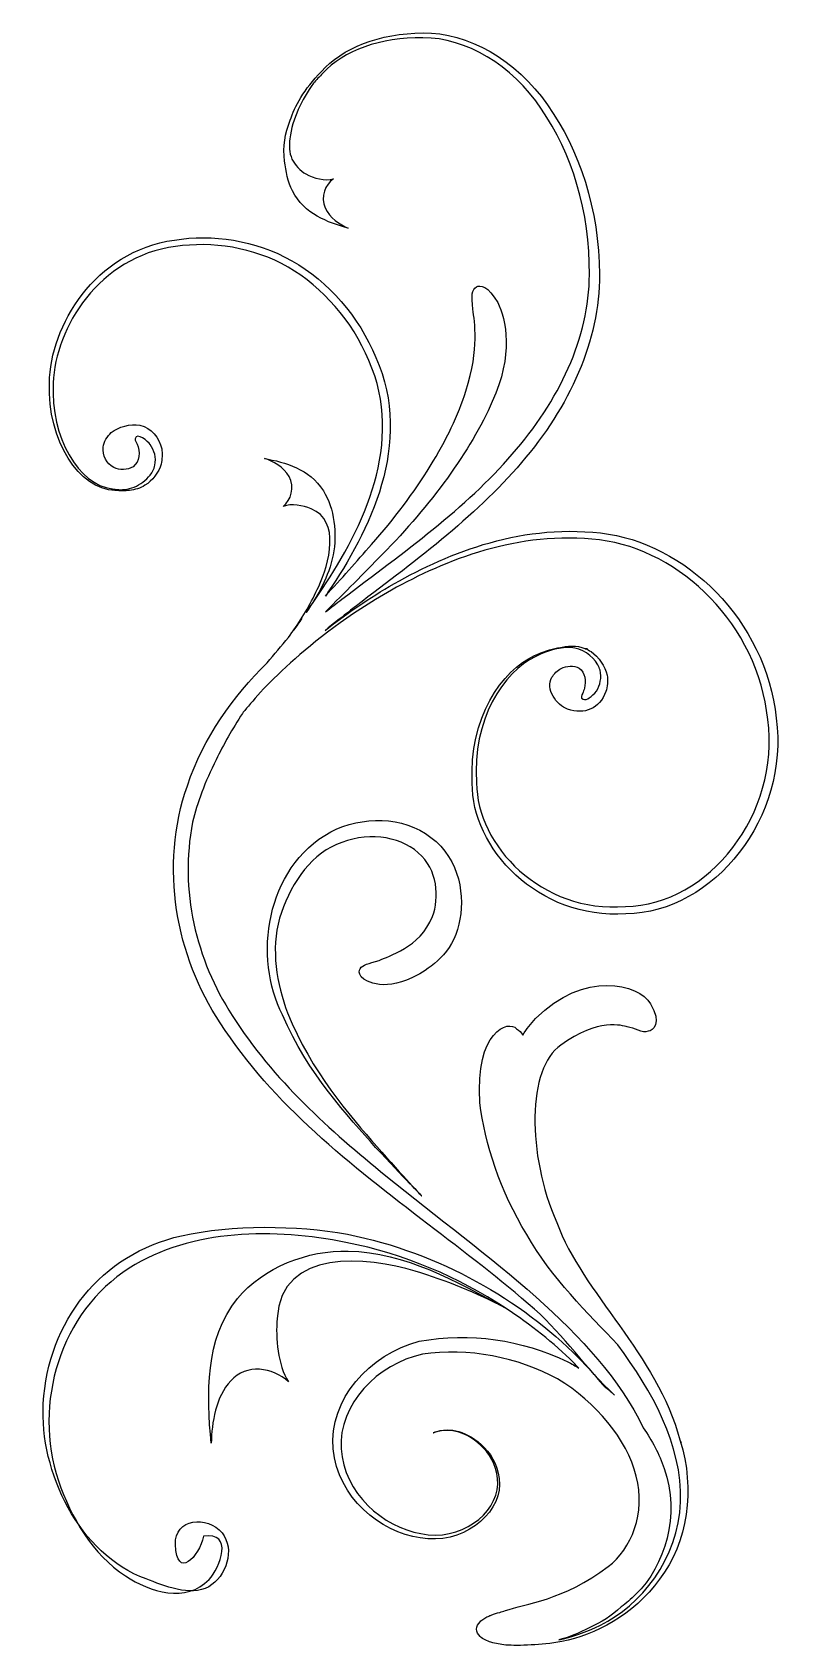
# Model space of a CAD drawing. Header units: centimetres. Extents: x -5.2 to 5.2, y -11.1 to 11.1.
import ezdxf

# ---------------------------------------------------------------- set-up
doc = ezdxf.new("R2010")
doc.units = ezdxf.units.CM
doc.header["$MEASUREMENT"] = 0
doc.layers.add('Camada 1', color=7, linetype='Continuous')

msp = doc.modelspace()

# ---------------------------------------------------------------- linework, layer by layer
at = {"layer": 'Camada 1'}
for points, knots in [([(3.70466, -8.26198), (3.7113, -8.27619), (3.71604, -8.28468), (3.71604, -8.28468), (3.71604, -8.28468), (3.71604, -8.28468), (3.71032, -8.27238), (3.70183, -8.24965), (3.70183, -8.24965), (3.37989, -7.06413), (2.37148, -6.23943), (2.00977, -5.2651), (2.00977, -5.2651), (1.59789, -4.33051), (1.60451, -3.1365), (2.06467, -2.82781), (2.06467, -2.82781), (2.57979, -2.44909), (2.91782, -2.56267), (2.97653, -2.575), (2.97653, -2.575), (3.0807, -2.59204), (3.17915, -2.66969), (3.26625, -2.63747), (3.26625, -2.63747), (3.32687, -2.62898), (3.46037, -2.5305), (3.29562, -2.2597), (3.29562, -2.2597), (3.14698, -1.98318), (2.37902, -1.79853), (1.72, -2.46137), (1.72, -2.46137), (1.6556, -2.53336), (1.59596, -2.60528), (1.54196, -2.69145), (1.54196, -2.69145), (1.52304, -2.65359), (1.49179, -2.62425), (1.45766, -2.6034), (1.45766, -2.6034), (1.34881, -2.47651), (0.88767, -2.63372), (0.95395, -3.61845), (0.95395, -3.61845), (1.02118, -4.17333), (1.23422, -4.83805), (1.59784, -5.42794), (1.59784, -5.42794), (1.9387, -6.03206), (2.44244, -6.51024), (2.84771, -6.94488), (2.84771, -6.94488), (3.31549, -7.57454), (3.73303, -8.31217), (3.71128, -9.09806), (3.71128, -9.09806), (3.68569, -9.89155), (3.1564, -10.52125), (2.60818, -10.79489), (2.60818, -10.79489), (2.40649, -10.89244), (2.21427, -10.95682), (2.03626, -10.99468), (2.03626, -10.99468), (2.16789, -10.95872), (2.3118, -10.90663), (2.4633, -10.82521), (2.4633, -10.82521), (2.61387, -10.75893), (2.76254, -10.66328), (2.89603, -10.54115), (2.89603, -10.54115), (2.96326, -10.49191), (3.02766, -10.43603), (3.09299, -10.37258), (3.09299, -10.37258), (3.50108, -9.97774), (3.70465, -9.27615), (3.48688, -8.64075), (3.48688, -8.64075), (3.41491, -8.44287), (3.31837, -8.25631), (3.19809, -8.08303), (3.19809, -8.08303), (2.55611, -6.75739), (1.08277, -5.76605), (-0.33849, -4.62217), (-0.33849, -4.62217), (-1.09507, -4.00387), (-1.88191, -3.3155), (-2.44627, -2.42163), (-2.44627, -2.42163), (-2.94337, -1.6613), (-3.17252, -0.69734), (-2.99168, 0.23153), (-2.99168, 0.23153), (-2.92635, 0.49762), (-2.82502, 0.78451), (-2.66688, 1.09034), (-2.66688, 1.09034), (-2.5684, 1.30148), (-2.44532, 1.51172), (-2.30612, 1.72759), (-2.30612, 1.72759), (-2.30326, 1.73233), (-2.29951, 1.73801), (-2.2957, 1.74275), (-2.2957, 1.74275), (-2.08551, 2.0022), (-1.45488, 2.73319), (-0.26087, 3.42063), (-0.26087, 3.42063), (0.47486, 3.82684), (1.4757, 4.24348), (2.59774, 4.10902), (2.59774, 4.10902), (3.71129, 3.97173), (4.7756, 2.94057), (4.90721, 1.64429), (4.90721, 1.64429), (5.08144, 0.35651), (4.10518, -0.90566), (2.95189, -0.92365), (2.95189, -0.92365), (1.80426, -1.02118), (0.90568, -0.08283), (0.90949, 0.77315), (0.90949, 0.77315), (0.84223, 1.63672), (1.28062, 2.29763), (1.71525, 2.50596), (1.71525, 2.50596), (1.91033, 2.60539), (2.07794, 2.63283), (2.20198, 2.63381), (2.20198, 2.63381), (2.35351, 2.61487), (2.50215, 2.52681), (2.57409, 2.39518), (2.57409, 2.39518), (2.5883, 2.37245), (2.59679, 2.34501), (2.60438, 2.31848), (2.60438, 2.31848), (2.62809, 2.22191), (2.60721, 2.11679), (2.55326, 2.03252), (2.55326, 2.03252), (2.52675, 1.99656), (2.49077, 1.96434), (2.45288, 1.94068), (2.45288, 1.94068), (2.43208, 1.92459), (2.39893, 1.90848), (2.37052, 1.92081), (2.37052, 1.92081), (2.33075, 1.9369), (2.35348, 1.97479), (2.36578, 2.00317), (2.36578, 2.00317), (2.37523, 2.02685), (2.38282, 2.04958), (2.39041, 2.07418), (2.39041, 2.07418), (2.41216, 2.16223), (2.40271, 2.29386), (2.31654, 2.34689), (2.31654, 2.34689), (2.2455, 2.38949), (2.14043, 2.37814), (2.06939, 2.34403), (2.06939, 2.34403), (2.02206, 2.32225), (1.96903, 2.26828), (1.9425, 2.22282), (1.9425, 2.22282), (1.84971, 2.06187), (2.00595, 1.84029), (2.1584, 1.78631), (2.1584, 1.78631), (2.39229, 1.70299), (2.59774, 1.79295), (2.68392, 2.02682), (2.68392, 2.02682), (2.70855, 2.08931), (2.71234, 2.18306), (2.70099, 2.25121), (2.70099, 2.25121), (2.68014, 2.3781), (2.58357, 2.50026), (2.48038, 2.57599), (2.48038, 2.57599), (2.45479, 2.59115), (2.42921, 2.60533), (2.40177, 2.61576), (2.40177, 2.61576), (2.41595, 2.61293), (2.42921, 2.61102), (2.43302, 2.61293), (2.43302, 2.61293), (2.42921, 2.61293), (2.41408, 2.61293), (2.39704, 2.61859), (2.39704, 2.61859), (2.28531, 2.66309), (2.1537, 2.66026), (2.03819, 2.62806), (2.03819, 2.62806), (2.0334, 2.62615), (2.02491, 2.62523), (2.02017, 2.62523), (2.02017, 2.62523), (1.92735, 2.60629), (1.82038, 2.57599), (1.70487, 2.52106), (1.70487, 2.52106), (1.26077, 2.3222), (0.79679, 1.65466), (0.84984, 0.77029), (0.84984, 0.77029), (0.83182, -0.11503), (1.75599, -1.11307), (2.95947, -1.02314), (2.95947, -1.02314), (4.1715, -1.01269), (5.20925, 0.3101), (5.02367, 1.65942), (5.02367, 1.65942), (4.88167, 3.00967), (3.77288, 4.07491), (2.61199, 4.20463), (2.61199, 4.20463), (1.44923, 4.3334), (0.44648, 3.89406), (-0.2902, 3.46986), (-0.2902, 3.46986), (-0.63014, 3.26817), (-0.92081, 3.06365), (-1.17079, 2.86669), (-1.17079, 2.86669), (-1.05527, 2.96138), (-0.9388, 3.0523), (-0.82138, 3.14413), (-0.82138, 3.14413), (0.02322, 3.7918), (0.88016, 4.40632), (1.52592, 5.17235), (1.52592, 5.17235), (2.1755, 5.92699), (2.60725, 6.85116), (2.5959, 7.75259), (2.5959, 7.75259), (2.59307, 8.64455), (2.32036, 9.46833), (1.88195, 10.08285), (1.88195, 10.08285), (1.45113, 10.70589), (0.78356, 11.07991), (0.1738, 11.07046), (0.1738, 11.07046), (-0.42371, 11.06855), (-0.94354, 10.8593), (-1.22193, 10.54116), (-1.22193, 10.54116), (-1.46336, 10.29592), (-1.58835, 10.06203), (-1.65085, 9.87076), (-1.65085, 9.87076), (-1.72186, 9.69561), (-1.75406, 9.51095), (-1.72946, 9.30831), (-1.72946, 9.30831), (-1.71052, 9.17766), (-1.68207, 9.01856), (-1.62056, 8.9021), (-1.62056, 8.9021), (-1.45482, 8.58111), (-1.13576, 8.47033), (-0.85263, 8.38794), (-0.85263, 8.38794), (-0.96815, 8.44004), (-1.1083, 8.52621), (-1.16981, 8.66821), (-1.16981, 8.66821), (-1.23895, 8.81971), (-1.16888, 8.99111), (-1.05525, 9.06781), (-1.05525, 9.06781), (-1.17169, 9.02992), (-1.327, 9.07823), (-1.43778, 9.13409), (-1.43778, 9.13409), (-1.5107, 9.17103), (-1.59116, 9.26665), (-1.62622, 9.33861), (-1.62622, 9.33861), (-1.66694, 9.42669), (-1.66694, 9.52609), (-1.65651, 9.61796), (-1.65651, 9.61796), (-1.61957, 9.89731), (-1.49271, 10.152), (-1.33176, 10.3802), (-1.33176, 10.3802), (-1.29199, 10.4247), (-1.25032, 10.47111), (-1.20203, 10.51749), (-1.20203, 10.51749), (-0.92083, 10.82427), (-0.41045, 11.01647), (0.1719, 11.00514), (0.1719, 11.00514), (0.76084, 11.00323), (1.39147, 10.63583), (1.79956, 10.02605), (1.79956, 10.02605), (2.21242, 9.42478), (2.46901, 8.61521), (2.45763, 7.75352), (2.45763, 7.75352), (2.45763, 6.88902), (2.03628, 6.01222), (1.39903, 5.28596), (1.39903, 5.28596), (0.75988, 4.54359), (-0.08475, 3.94611), (-0.93978, 3.29468), (-0.93978, 3.29468), (-1.0146, 3.23975), (-1.08938, 3.18104), (-1.16417, 3.12233), (-1.16417, 3.12233), (-0.90379, 3.38747), (-0.64056, 3.64785), (-0.3868, 3.91108), (-0.3868, 3.91108), (0.27982, 4.58526), (0.82899, 5.33234), (1.12442, 6.00843), (1.12442, 6.00843), (1.41509, 6.6419), (1.31854, 7.14185), (1.19829, 7.3672), (1.19829, 7.3672), (1.06856, 7.60014), (0.9521, 7.61527), (0.90569, 7.58215), (0.90569, 7.58215), (0.84698, 7.54617), (0.83182, 7.46663), (0.85928, 7.2782), (0.85928, 7.2782), (0.87822, 7.08884), (0.9521, 6.75361), (0.7608, 6.15237), (0.7608, 6.15237), (0.56009, 5.5047), (0.09135, 4.75288), (-0.53357, 4.04745), (-0.53357, 4.04745), (-0.73621, 3.81263), (-0.95209, 3.57398), (-1.16799, 3.33823), (-1.16799, 3.33823), (-1.15381, 3.35432), (-1.14338, 3.37043), (-1.13201, 3.39125), (-1.13201, 3.39125), (-0.56863, 4.21786), (0.0497, 5.43082), (-0.47299, 6.61443), (-0.47299, 6.61443), (-0.70876, 7.17971), (-1.12728, 7.65316), (-1.62628, 7.9429), (-1.62628, 7.9429), (-2.13666, 8.22791), (-2.7171, 8.31123), (-3.24167, 8.22696), (-3.24167, 8.22696), (-4.34099, 8.06882), (-4.94511, 7.0462), (-4.95741, 6.26597), (-4.95741, 6.26597), (-4.98958, 5.47058), (-4.54363, 4.7983), (-4.05785, 4.78978), (-4.05785, 4.78978), (-3.98117, 4.78126), (-3.91487, 4.78221), (-3.85806, 4.78978), (-3.85806, 4.78978), (-3.78136, 4.79639), (-3.70939, 4.81912), (-3.64594, 4.85889), (-3.64594, 4.85889), (-3.54368, 4.92612), (-3.45467, 5.03407), (-3.42343, 5.15149), (-3.42343, 5.15149), (-3.41017, 5.21303), (-3.40258, 5.2973), (-3.41586, 5.3598), (-3.41586, 5.3598), (-3.4528, 5.5113), (-3.5522, 5.65333), (-3.71412, 5.6827), (-3.71412, 5.6827), (-3.84289, 5.70733), (-4.01048, 5.66471), (-4.10988, 5.58234), (-4.10988, 5.58234), (-4.1629, 5.53501), (-4.21026, 5.45357), (-4.21783, 5.38255), (-4.21783, 5.38255), (-4.23013, 5.26986), (-4.17333, 5.15247), (-4.0739, 5.10323), (-4.0739, 5.10323), (-3.99437, 5.06534), (-3.88359, 5.06534), (-3.80974, 5.11458), (-3.80974, 5.11458), (-3.71412, 5.17993), (-3.7084, 5.32479), (-3.75293, 5.42515), (-3.75293, 5.42515), (-3.76145, 5.44693), (-3.78418, 5.47061), (-3.78039, 5.49521), (-3.78039, 5.49521), (-3.75861, 5.60126), (-3.59669, 5.45261), (-3.57491, 5.42041), (-3.57491, 5.42041), (-3.51429, 5.33614), (-3.48781, 5.23766), (-3.50956, 5.1354), (-3.50956, 5.1354), (-3.5143, 5.10984), (-3.52377, 5.08238), (-3.53607, 5.05965), (-3.53607, 5.05965), (-3.57679, 4.97633), (-3.65161, 4.91101), (-3.73303, 4.8646), (-3.73303, 4.8646), (-3.81164, 4.81914), (-3.89874, 4.79832), (-3.98491, 4.79832), (-3.98491, 4.79832), (-4.00859, 4.8021), (-4.03129, 4.8021), (-4.05592, 4.80589), (-4.05592, 4.80589), (-4.07013, 4.80589), (-4.08243, 4.81063), (-4.09381, 4.81063), (-4.09381, 4.81063), (-4.09569, 4.81063), (-4.10042, 4.81063), (-4.10233, 4.81158), (-4.10233, 4.81158), (-4.10045, 4.81158), (-4.0995, 4.81063), (-4.09572, 4.81063), (-4.09572, 4.81063), (-4.55117, 4.86461), (-4.94696, 5.51133), (-4.90437, 6.26409), (-4.90437, 6.26409), (-4.87691, 7.02445), (-4.27755, 7.99878), (-3.22649, 8.1389), (-3.22649, 8.1389), (-2.72465, 8.21087), (-2.16125, 8.13038), (-1.68024, 7.8558), (-1.68024, 7.8558), (-1.20206, 7.57553), (-0.79965, 7.11819), (-0.57145, 6.57371), (-0.57145, 6.57371), (-0.07054, 5.44693), (-0.65477, 4.27088), (-1.20682, 3.44049), (-1.20682, 3.44049), (-1.28067, 3.32876), (-1.35642, 3.22176), (-1.43026, 3.11381), (-1.43026, 3.11381), (-1.26931, 3.34863), (-1.12157, 3.59956), (-1.06095, 3.90539), (-1.06095, 3.90539), (-1.00319, 4.1904), (-1.04489, 4.54169), (-1.19541, 4.78222), (-1.19541, 4.78222), (-1.38951, 5.08805), (-1.71809, 5.17423), (-2.00593, 5.22818), (-2.00593, 5.22818), (-1.88663, 5.18746), (-1.73984, 5.11266), (-1.66507, 4.97915), (-1.66507, 4.97915), (-1.58458, 4.83239), (-1.64046, 4.65625), (-1.74651, 4.56913), (-1.74651, 4.56913), (-1.6329, 4.61837), (-1.47571, 4.58051), (-1.36398, 4.536), (-1.36398, 4.536), (-0.95493, 4.37595), (-1.11593, 3.77942), (-1.25984, 3.46886), (-1.25984, 3.46886), (-1.35924, 3.25582), (-1.47288, 3.05413), (-1.60353, 2.87138), (-1.60353, 2.87138), (-1.56659, 2.9244), (-1.52685, 2.97838), (-1.48897, 3.02952), (-1.48897, 3.02952), (-1.55049, 2.94051), (-1.61301, 2.85812), (-1.67264, 2.77102), (-1.67264, 2.77102), (-1.77398, 2.6555), (-1.87147, 2.53808), (-1.96617, 2.42352), (-1.96617, 2.42352), (-2.43678, 1.95103), (-2.84107, 1.40466), (-3.06266, 0.73429), (-3.06266, 0.73429), (-3.45283, -0.37542), (-3.21706, -1.61867), (-2.61108, -2.52103), (-2.61108, -2.52103), (-1.8867, -3.65162), (-0.81199, -4.48016), (0.24094, -5.28783), (0.24094, -5.28783), (0.73711, -5.66563), (1.23609, -6.04345), (1.70483, -6.45536), (1.70483, -6.45536), (2.11292, -6.81421), (2.41405, -7.27628), (2.80415, -7.63514), (2.80415, -7.63514), (2.75113, -7.58593), (2.69525, -7.53859), (2.64035, -7.49406), (2.64035, -7.49406), (2.53618, -7.36529), (2.42921, -7.24218), (2.30801, -7.121), (2.30801, -7.121), (1.51923, -6.32939), (0.40949, -5.67984), (-0.86501, -5.42417), (-0.86501, -5.42417), (-1.5761, -5.29915), (-2.43777, -5.28876), (-3.14416, -5.44502), (-3.14416, -5.44502), (-4.25104, -5.69307), (-4.97637, -6.6248), (-5.0417, -7.7497), (-5.0417, -7.7497), (-5.09472, -8.68804), (-4.55026, -9.82242), (-3.63084, -10.15857), (-3.63084, -10.15857), (-3.37991, -10.25043), (-3.02672, -10.40852), (-2.77015, -10.26462), (-2.77015, -10.26462), (-2.52869, -10.12828), (-2.40463, -9.75046), (-2.58738, -9.52416), (-2.58738, -9.52416), (-2.78621, -9.28273), (-3.24167, -9.32062), (-3.22653, -9.68609), (-3.22653, -9.68609), (-3.21327, -10.17845), (-2.89892, -9.85558), (-2.84304, -9.57057), (-2.84304, -9.57057), (-2.42074, -9.50337), (-2.61198, -10.0052), (-2.76536, -10.16713), (-2.76536, -10.16713), (-3.07595, -10.49378), (-3.57969, -10.33755), (-3.91394, -10.11696), (-3.91394, -10.11696), (-4.36373, -9.82245), (-4.66292, -9.31019), (-4.83241, -8.81119), (-4.83241, -8.81119), (-5.19317, -7.74973), (-4.80021, -6.48659), (-3.86184, -5.89196), (-3.86184, -5.89196), (-3.00681, -5.34462), (-1.85069, -5.34274), (-0.88673, -5.53686), (-0.88673, -5.53686), (-0.07906, -5.69688), (0.66426, -6.0179), (1.2996, -6.43356), (1.2996, -6.43356), (0.62354, -6.06809), (-0.06486, -5.67513), (-0.85268, -5.65521), (-0.85268, -5.65521), (-1.40659, -5.64291), (-2.02015, -5.87489), (-2.37525, -6.30762), (-2.37525, -6.30762), (-2.82502, -6.8625), (-2.7985, -7.62665), (-2.73601, -8.29512), (-2.73601, -8.29512), (-2.72656, -8.01202), (-2.67444, -7.65507), (-2.46804, -7.43726), (-2.46804, -7.43726), (-2.25026, -7.19961), (-1.89329, -7.24978), (-1.67265, -7.45052), (-1.67265, -7.45052), (-1.82603, -7.21949), (-1.84971, -6.85304), (-1.83172, -6.58128), (-1.83172, -6.58128), (-1.77396, -5.61169), (-0.58656, -5.73189), (0.06391, -5.93075), (0.06391, -5.93075), (0.49283, -6.06048), (0.90949, -6.22999), (1.30528, -6.43923), (1.30528, -6.43923), (1.65186, -6.66553), (1.96716, -6.91646), (2.24077, -7.18821), (2.24077, -7.18821), (2.26636, -7.21192), (2.28813, -7.23935), (2.31276, -7.26303), (2.31276, -7.26303), (2.26352, -7.23461), (2.21333, -7.20337), (2.16219, -7.1759), (2.16219, -7.1759), (1.52589, -6.8729), (0.82332, -6.76593), (0.12074, -6.8947), (0.12074, -6.8947), (-0.56387, -7.07173), (-1.11968, -7.69766), (-1.06287, -8.37274), (-1.06287, -8.37274), (-0.99469, -9.04409), (-0.41424, -9.51468), (0.134, -9.59329), (0.134, -9.59329), (0.70307, -9.69838), (1.22289, -9.28743), (1.22289, -8.85947), (1.22289, -8.85947), (1.22101, -8.42576), (0.86782, -8.19664), (0.66517, -8.13322), (0.66517, -8.13322), (0.43792, -8.0726), (0.31293, -8.16161), (0.31293, -8.15026), (0.31293, -8.15026), (0.31293, -8.16164), (0.43887, -8.07829), (0.66422, -8.14177), (0.66422, -8.14177), (0.86493, -8.20329), (1.20487, -8.44003), (1.19921, -8.85667), (1.19921, -8.85667), (1.18688, -9.26664), (0.68126, -9.65108), (0.1453, -9.53556), (0.1453, -9.53556), (-0.37453, -9.45034), (-0.91422, -8.97597), (-0.95211, -8.37089), (-0.95211, -8.37089), (-0.98905, -7.76203), (-0.45027, -7.20434), (0.1652, -7.07176), (0.1652, -7.07176), (0.78636, -6.97611), (1.48611, -7.11629), (2.02205, -7.4117), (2.02205, -7.4117), (2.55325, -7.73272), (2.96894, -8.23551), (3.10245, -8.74589), (3.10245, -8.74589), (3.23503, -9.25529), (3.03615, -9.74295), (2.71423, -9.98911), (2.71423, -9.98911), (2.10823, -10.45118), (1.57134, -10.49946), (1.30432, -10.59321), (1.30432, -10.59321), (1.27686, -10.60176), (1.2513, -10.60932), (1.22666, -10.61692), (1.22666, -10.61692), (1.18689, -10.62637), (1.149, -10.63962), (1.11022, -10.65386), (1.11022, -10.65386), (1.09789, -10.65955), (1.08088, -10.66331), (1.06572, -10.67373), (1.06572, -10.67373), (1.04487, -10.6813), (1.02405, -10.68984), (1.00603, -10.70596), (1.00603, -10.70596), (0.98711, -10.71731), (0.971, -10.72961), (0.95682, -10.74665), (0.95682, -10.74665), (0.93126, -10.77414), (0.90949, -10.80914), (0.90949, -10.84891), (0.90949, -10.84891), (0.90949, -10.88585), (0.93127, -10.92278), (0.95682, -10.94834), (0.95682, -10.94834), (0.99659, -10.98715), (1.0553, -11.00705), (1.10546, -11.02692), (1.10546, -11.02692), (1.17081, -11.04777), (1.23995, -11.05819), (1.30903, -11.06576), (1.30903, -11.06576), (1.39899, -11.0705), (1.51829, -11.07521), (1.65749, -11.06293), (1.65749, -11.06293), (1.78817, -11.05819), (1.92829, -11.04494), (2.07982, -11.01655), (2.07982, -11.01655), (2.52863, -10.92847), (3.05984, -10.66333), (3.42247, -10.16054), (3.42247, -10.16054), (3.80406, -9.67285), (3.91487, -8.91342), (3.70466, -8.26198), (3.70466, -8.26198), (3.70466, -8.26198), (3.70466, -8.26198), (3.70466, -8.26198)], [0, 0, 0, 0, 0.00510204, 0.00510204, 0.00510204, 0.00510204, 0.01020408, 0.01020408, 0.01020408, 0.01020408, 0.01530612, 0.01530612, 0.01530612, 0.01530612, 0.02040816, 0.02040816, 0.02040816, 0.02040816, 0.0255102, 0.0255102, 0.0255102, 0.0255102, 0.03061224, 0.03061224, 0.03061224, 0.03061224, 0.03571429, 0.03571429, 0.03571429, 0.03571429, 0.04081633, 0.04081633, 0.04081633, 0.04081633, 0.04591837, 0.04591837, 0.04591837, 0.04591837, 0.05102041, 0.05102041, 0.05102041, 0.05102041, 0.05612245, 0.05612245, 0.05612245, 0.05612245, 0.06122449, 0.06122449, 0.06122449, 0.06122449, 0.06632653, 0.06632653, 0.06632653, 0.06632653, 0.07142857, 0.07142857, 0.07142857, 0.07142857, 0.07653061, 0.07653061, 0.07653061, 0.07653061, 0.08163265, 0.08163265, 0.08163265, 0.08163265, 0.08673469, 0.08673469, 0.08673469, 0.08673469, 0.09183673, 0.09183673, 0.09183673, 0.09183673, 0.09693878, 0.09693878, 0.09693878, 0.09693878, 0.10204082, 0.10204082, 0.10204082, 0.10204082, 0.10714286, 0.10714286, 0.10714286, 0.10714286, 0.1122449, 0.1122449, 0.1122449, 0.1122449, 0.11734694, 0.11734694, 0.11734694, 0.11734694, 0.12244898, 0.12244898, 0.12244898, 0.12244898, 0.12755102, 0.12755102, 0.12755102, 0.12755102, 0.13265306, 0.13265306, 0.13265306, 0.13265306, 0.1377551, 0.1377551, 0.1377551, 0.1377551, 0.14285714, 0.14285714, 0.14285714, 0.14285714, 0.14795918, 0.14795918, 0.14795918, 0.14795918, 0.15306122, 0.15306122, 0.15306122, 0.15306122, 0.15816327, 0.15816327, 0.15816327, 0.15816327, 0.16326531, 0.16326531, 0.16326531, 0.16326531, 0.16836735, 0.16836735, 0.16836735, 0.16836735, 0.17346939, 0.17346939, 0.17346939, 0.17346939, 0.17857143, 0.17857143, 0.17857143, 0.17857143, 0.18367347, 0.18367347, 0.18367347, 0.18367347, 0.18877551, 0.18877551, 0.18877551, 0.18877551, 0.19387755, 0.19387755, 0.19387755, 0.19387755, 0.19897959, 0.19897959, 0.19897959, 0.19897959, 0.20408163, 0.20408163, 0.20408163, 0.20408163, 0.20918367, 0.20918367, 0.20918367, 0.20918367, 0.21428571, 0.21428571, 0.21428571, 0.21428571, 0.21938776, 0.21938776, 0.21938776, 0.21938776, 0.2244898, 0.2244898, 0.2244898, 0.2244898, 0.22959184, 0.22959184, 0.22959184, 0.22959184, 0.23469388, 0.23469388, 0.23469388, 0.23469388, 0.23979592, 0.23979592, 0.23979592, 0.23979592, 0.24489796, 0.24489796, 0.24489796, 0.24489796, 0.25, 0.25, 0.25, 0.25, 0.25510204, 0.25510204, 0.25510204, 0.25510204, 0.26020408, 0.26020408, 0.26020408, 0.26020408, 0.26530612, 0.26530612, 0.26530612, 0.26530612, 0.27040816, 0.27040816, 0.27040816, 0.27040816, 0.2755102, 0.2755102, 0.2755102, 0.2755102, 0.28061224, 0.28061224, 0.28061224, 0.28061224, 0.28571429, 0.28571429, 0.28571429, 0.28571429, 0.29081633, 0.29081633, 0.29081633, 0.29081633, 0.29591837, 0.29591837, 0.29591837, 0.29591837, 0.30102041, 0.30102041, 0.30102041, 0.30102041, 0.30612245, 0.30612245, 0.30612245, 0.30612245, 0.31122449, 0.31122449, 0.31122449, 0.31122449, 0.31632653, 0.31632653, 0.31632653, 0.31632653, 0.32142857, 0.32142857, 0.32142857, 0.32142857, 0.32653061, 0.32653061, 0.32653061, 0.32653061, 0.33163265, 0.33163265, 0.33163265, 0.33163265, 0.33673469, 0.33673469, 0.33673469, 0.33673469, 0.34183673, 0.34183673, 0.34183673, 0.34183673, 0.34693878, 0.34693878, 0.34693878, 0.34693878, 0.35204082, 0.35204082, 0.35204082, 0.35204082, 0.35714286, 0.35714286, 0.35714286, 0.35714286, 0.3622449, 0.3622449, 0.3622449, 0.3622449, 0.36734694, 0.36734694, 0.36734694, 0.36734694, 0.37244898, 0.37244898, 0.37244898, 0.37244898, 0.37755102, 0.37755102, 0.37755102, 0.37755102, 0.38265306, 0.38265306, 0.38265306, 0.38265306, 0.3877551, 0.3877551, 0.3877551, 0.3877551, 0.39285714, 0.39285714, 0.39285714, 0.39285714, 0.39795918, 0.39795918, 0.39795918, 0.39795918, 0.40306122, 0.40306122, 0.40306122, 0.40306122, 0.40816327, 0.40816327, 0.40816327, 0.40816327, 0.41326531, 0.41326531, 0.41326531, 0.41326531, 0.41836735, 0.41836735, 0.41836735, 0.41836735, 0.42346939, 0.42346939, 0.42346939, 0.42346939, 0.42857143, 0.42857143, 0.42857143, 0.42857143, 0.43367347, 0.43367347, 0.43367347, 0.43367347, 0.43877551, 0.43877551, 0.43877551, 0.43877551, 0.44387755, 0.44387755, 0.44387755, 0.44387755, 0.44897959, 0.44897959, 0.44897959, 0.44897959, 0.45408163, 0.45408163, 0.45408163, 0.45408163, 0.45918367, 0.45918367, 0.45918367, 0.45918367, 0.46428571, 0.46428571, 0.46428571, 0.46428571, 0.46938776, 0.46938776, 0.46938776, 0.46938776, 0.4744898, 0.4744898, 0.4744898, 0.4744898, 0.47959184, 0.47959184, 0.47959184, 0.47959184, 0.48469388, 0.48469388, 0.48469388, 0.48469388, 0.48979592, 0.48979592, 0.48979592, 0.48979592, 0.49489796, 0.49489796, 0.49489796, 0.49489796, 0.5, 0.5, 0.5, 0.5, 0.50510204, 0.50510204, 0.50510204, 0.50510204, 0.51020408, 0.51020408, 0.51020408, 0.51020408, 0.51530612, 0.51530612, 0.51530612, 0.51530612, 0.52040816, 0.52040816, 0.52040816, 0.52040816, 0.5255102, 0.5255102, 0.5255102, 0.5255102, 0.53061224, 0.53061224, 0.53061224, 0.53061224, 0.53571429, 0.53571429, 0.53571429, 0.53571429, 0.54081633, 0.54081633, 0.54081633, 0.54081633, 0.54591837, 0.54591837, 0.54591837, 0.54591837, 0.55102041, 0.55102041, 0.55102041, 0.55102041, 0.55612245, 0.55612245, 0.55612245, 0.55612245, 0.56122449, 0.56122449, 0.56122449, 0.56122449, 0.56632653, 0.56632653, 0.56632653, 0.56632653, 0.57142857, 0.57142857, 0.57142857, 0.57142857, 0.57653061, 0.57653061, 0.57653061, 0.57653061, 0.58163265, 0.58163265, 0.58163265, 0.58163265, 0.58673469, 0.58673469, 0.58673469, 0.58673469, 0.59183673, 0.59183673, 0.59183673, 0.59183673, 0.59693878, 0.59693878, 0.59693878, 0.59693878, 0.60204082, 0.60204082, 0.60204082, 0.60204082, 0.60714286, 0.60714286, 0.60714286, 0.60714286, 0.6122449, 0.6122449, 0.6122449, 0.6122449, 0.61734694, 0.61734694, 0.61734694, 0.61734694, 0.62244898, 0.62244898, 0.62244898, 0.62244898, 0.62755102, 0.62755102, 0.62755102, 0.62755102, 0.63265306, 0.63265306, 0.63265306, 0.63265306, 0.6377551, 0.6377551, 0.6377551, 0.6377551, 0.64285714, 0.64285714, 0.64285714, 0.64285714, 0.64795918, 0.64795918, 0.64795918, 0.64795918, 0.65306122, 0.65306122, 0.65306122, 0.65306122, 0.65816327, 0.65816327, 0.65816327, 0.65816327, 0.66326531, 0.66326531, 0.66326531, 0.66326531, 0.66836735, 0.66836735, 0.66836735, 0.66836735, 0.67346939, 0.67346939, 0.67346939, 0.67346939, 0.67857143, 0.67857143, 0.67857143, 0.67857143, 0.68367347, 0.68367347, 0.68367347, 0.68367347, 0.68877551, 0.68877551, 0.68877551, 0.68877551, 0.69387755, 0.69387755, 0.69387755, 0.69387755, 0.69897959, 0.69897959, 0.69897959, 0.69897959, 0.70408163, 0.70408163, 0.70408163, 0.70408163, 0.70918367, 0.70918367, 0.70918367, 0.70918367, 0.71428571, 0.71428571, 0.71428571, 0.71428571, 0.71938776, 0.71938776, 0.71938776, 0.71938776, 0.7244898, 0.7244898, 0.7244898, 0.7244898, 0.72959184, 0.72959184, 0.72959184, 0.72959184, 0.73469388, 0.73469388, 0.73469388, 0.73469388, 0.73979592, 0.73979592, 0.73979592, 0.73979592, 0.74489796, 0.74489796, 0.74489796, 0.74489796, 0.75, 0.75, 0.75, 0.75, 0.75510204, 0.75510204, 0.75510204, 0.75510204, 0.76020408, 0.76020408, 0.76020408, 0.76020408, 0.76530612, 0.76530612, 0.76530612, 0.76530612, 0.77040816, 0.77040816, 0.77040816, 0.77040816, 0.7755102, 0.7755102, 0.7755102, 0.7755102, 0.78061224, 0.78061224, 0.78061224, 0.78061224, 0.78571429, 0.78571429, 0.78571429, 0.78571429, 0.79081633, 0.79081633, 0.79081633, 0.79081633, 0.79591837, 0.79591837, 0.79591837, 0.79591837, 0.80102041, 0.80102041, 0.80102041, 0.80102041, 0.80612245, 0.80612245, 0.80612245, 0.80612245, 0.81122449, 0.81122449, 0.81122449, 0.81122449, 0.81632653, 0.81632653, 0.81632653, 0.81632653, 0.82142857, 0.82142857, 0.82142857, 0.82142857, 0.82653061, 0.82653061, 0.82653061, 0.82653061, 0.83163265, 0.83163265, 0.83163265, 0.83163265, 0.83673469, 0.83673469, 0.83673469, 0.83673469, 0.84183673, 0.84183673, 0.84183673, 0.84183673, 0.84693878, 0.84693878, 0.84693878, 0.84693878, 0.85204082, 0.85204082, 0.85204082, 0.85204082, 0.85714286, 0.85714286, 0.85714286, 0.85714286, 0.8622449, 0.8622449, 0.8622449, 0.8622449, 0.86734694, 0.86734694, 0.86734694, 0.86734694, 0.87244898, 0.87244898, 0.87244898, 0.87244898, 0.87755102, 0.87755102, 0.87755102, 0.87755102, 0.88265306, 0.88265306, 0.88265306, 0.88265306, 0.8877551, 0.8877551, 0.8877551, 0.8877551, 0.89285714, 0.89285714, 0.89285714, 0.89285714, 0.89795918, 0.89795918, 0.89795918, 0.89795918, 0.90306122, 0.90306122, 0.90306122, 0.90306122, 0.90816327, 0.90816327, 0.90816327, 0.90816327, 0.91326531, 0.91326531, 0.91326531, 0.91326531, 0.91836735, 0.91836735, 0.91836735, 0.91836735, 0.92346939, 0.92346939, 0.92346939, 0.92346939, 0.92857143, 0.92857143, 0.92857143, 0.92857143, 0.93367347, 0.93367347, 0.93367347, 0.93367347, 0.93877551, 0.93877551, 0.93877551, 0.93877551, 0.94387755, 0.94387755, 0.94387755, 0.94387755, 0.94897959, 0.94897959, 0.94897959, 0.94897959, 0.95408163, 0.95408163, 0.95408163, 0.95408163, 0.95918367, 0.95918367, 0.95918367, 0.95918367, 0.96428571, 0.96428571, 0.96428571, 0.96428571, 0.96938776, 0.96938776, 0.96938776, 0.96938776, 0.9744898, 0.9744898, 0.9744898, 0.9744898, 0.97959184, 0.97959184, 0.97959184, 0.97959184, 0.98469388, 0.98469388, 0.98469388, 0.98469388, 0.98979592, 0.98979592, 0.98979592, 0.98979592, 1, 1, 1, 1]), ([(2.11861, 2.63567), (2.1243, 2.6385), (2.12525, 2.6385), (2.12999, 2.6385), (2.12999, 2.6385), (2.12999, 2.6385), (2.13187, 2.6385), (2.1338, 2.6385), (2.1338, 2.6385), (2.12811, 2.6385), (2.1243, 2.6385), (2.11861, 2.63567), (2.11861, 2.63567), (2.11861, 2.63567), (2.11861, 2.63567), (2.11861, 2.63567)], [0, 0, 0, 0, 0.2, 0.2, 0.2, 0.2, 0.4, 0.4, 0.4, 0.4, 0.6, 0.6, 0.6, 0.6, 1, 1, 1, 1]), ([(-1.68596, -2.38562), (-1.83839, -1.98602), (-1.91795, -1.51924), (-1.79576, -1.08556), (-1.79576, -1.08556), (-1.66984, -0.66418), (-1.40471, -0.24093), (-1.0146, -0.07427), (-1.0146, -0.07427), (-0.62635, 0.10184), (-0.15955, 0.05546), (0.10652, -0.18696), (0.10652, -0.18696), (0.38301, -0.42085), (0.39436, -0.80056), (0.30443, -1.06376), (0.30443, -1.06376), (0.12925, -1.49178), (-0.30819, -1.60446), (-0.42751, -1.6641), (-0.42751, -1.6641), (-0.58187, -1.71522), (-0.65005, -1.71995), (-0.69074, -1.77962), (-0.69074, -1.77962), (-0.72389, -1.81751), (-0.70495, -1.95858), (-0.42372, -1.99645), (-0.42372, -1.99645), (-0.29021, -2.00783), (-0.11029, -1.97655), (0.0933, -1.86956), (0.0933, -1.86956), (0.26941, -1.7673), (0.58095, -1.56846), (0.66427, -1.16791), (0.66427, -1.16791), (0.75518, -0.80054), (0.68509, -0.27595), (0.28174, 0.02515), (0.28174, 0.02515), (-0.10556, 0.32246), (-0.66041, 0.31868), (-1.09505, 0.10185), (-1.09505, 0.10185), (-1.99836, -0.40282), (-2.1546, -1.6281), (-1.75786, -2.41402), (-1.75786, -2.41402), (-1.40467, -3.22642), (-0.85267, -3.80972), (-0.47767, -4.23295), (-0.47767, -4.23295), (-0.08945, -4.65054), (0.1558, -4.89766), (0.15484, -4.89862), (0.15484, -4.89862), (0.15579, -4.89767), (-0.08564, -4.64581), (-0.46346, -4.22065), (-0.46346, -4.22065), (-0.82901, -3.79555), (-1.36495, -3.19241), (-1.68596, -2.38562), (-1.68596, -2.38562), (-1.68596, -2.38562), (-1.68596, -2.38562), (-1.68596, -2.38562)], [0, 0, 0, 0, 0.05555556, 0.05555556, 0.05555556, 0.05555556, 0.11111111, 0.11111111, 0.11111111, 0.11111111, 0.16666667, 0.16666667, 0.16666667, 0.16666667, 0.22222222, 0.22222222, 0.22222222, 0.22222222, 0.27777778, 0.27777778, 0.27777778, 0.27777778, 0.33333333, 0.33333333, 0.33333333, 0.33333333, 0.38888889, 0.38888889, 0.38888889, 0.38888889, 0.44444444, 0.44444444, 0.44444444, 0.44444444, 0.5, 0.5, 0.5, 0.5, 0.55555556, 0.55555556, 0.55555556, 0.55555556, 0.61111111, 0.61111111, 0.61111111, 0.61111111, 0.66666667, 0.66666667, 0.66666667, 0.66666667, 0.72222222, 0.72222222, 0.72222222, 0.72222222, 0.77777778, 0.77777778, 0.77777778, 0.77777778, 0.83333333, 0.83333333, 0.83333333, 0.83333333, 0.88888889, 0.88888889, 0.88888889, 0.88888889, 1, 1, 1, 1])]:
    msp.add_open_spline(points, degree=3, knots=knots, dxfattribs=at)

doc.saveas('drawing.dxf')
